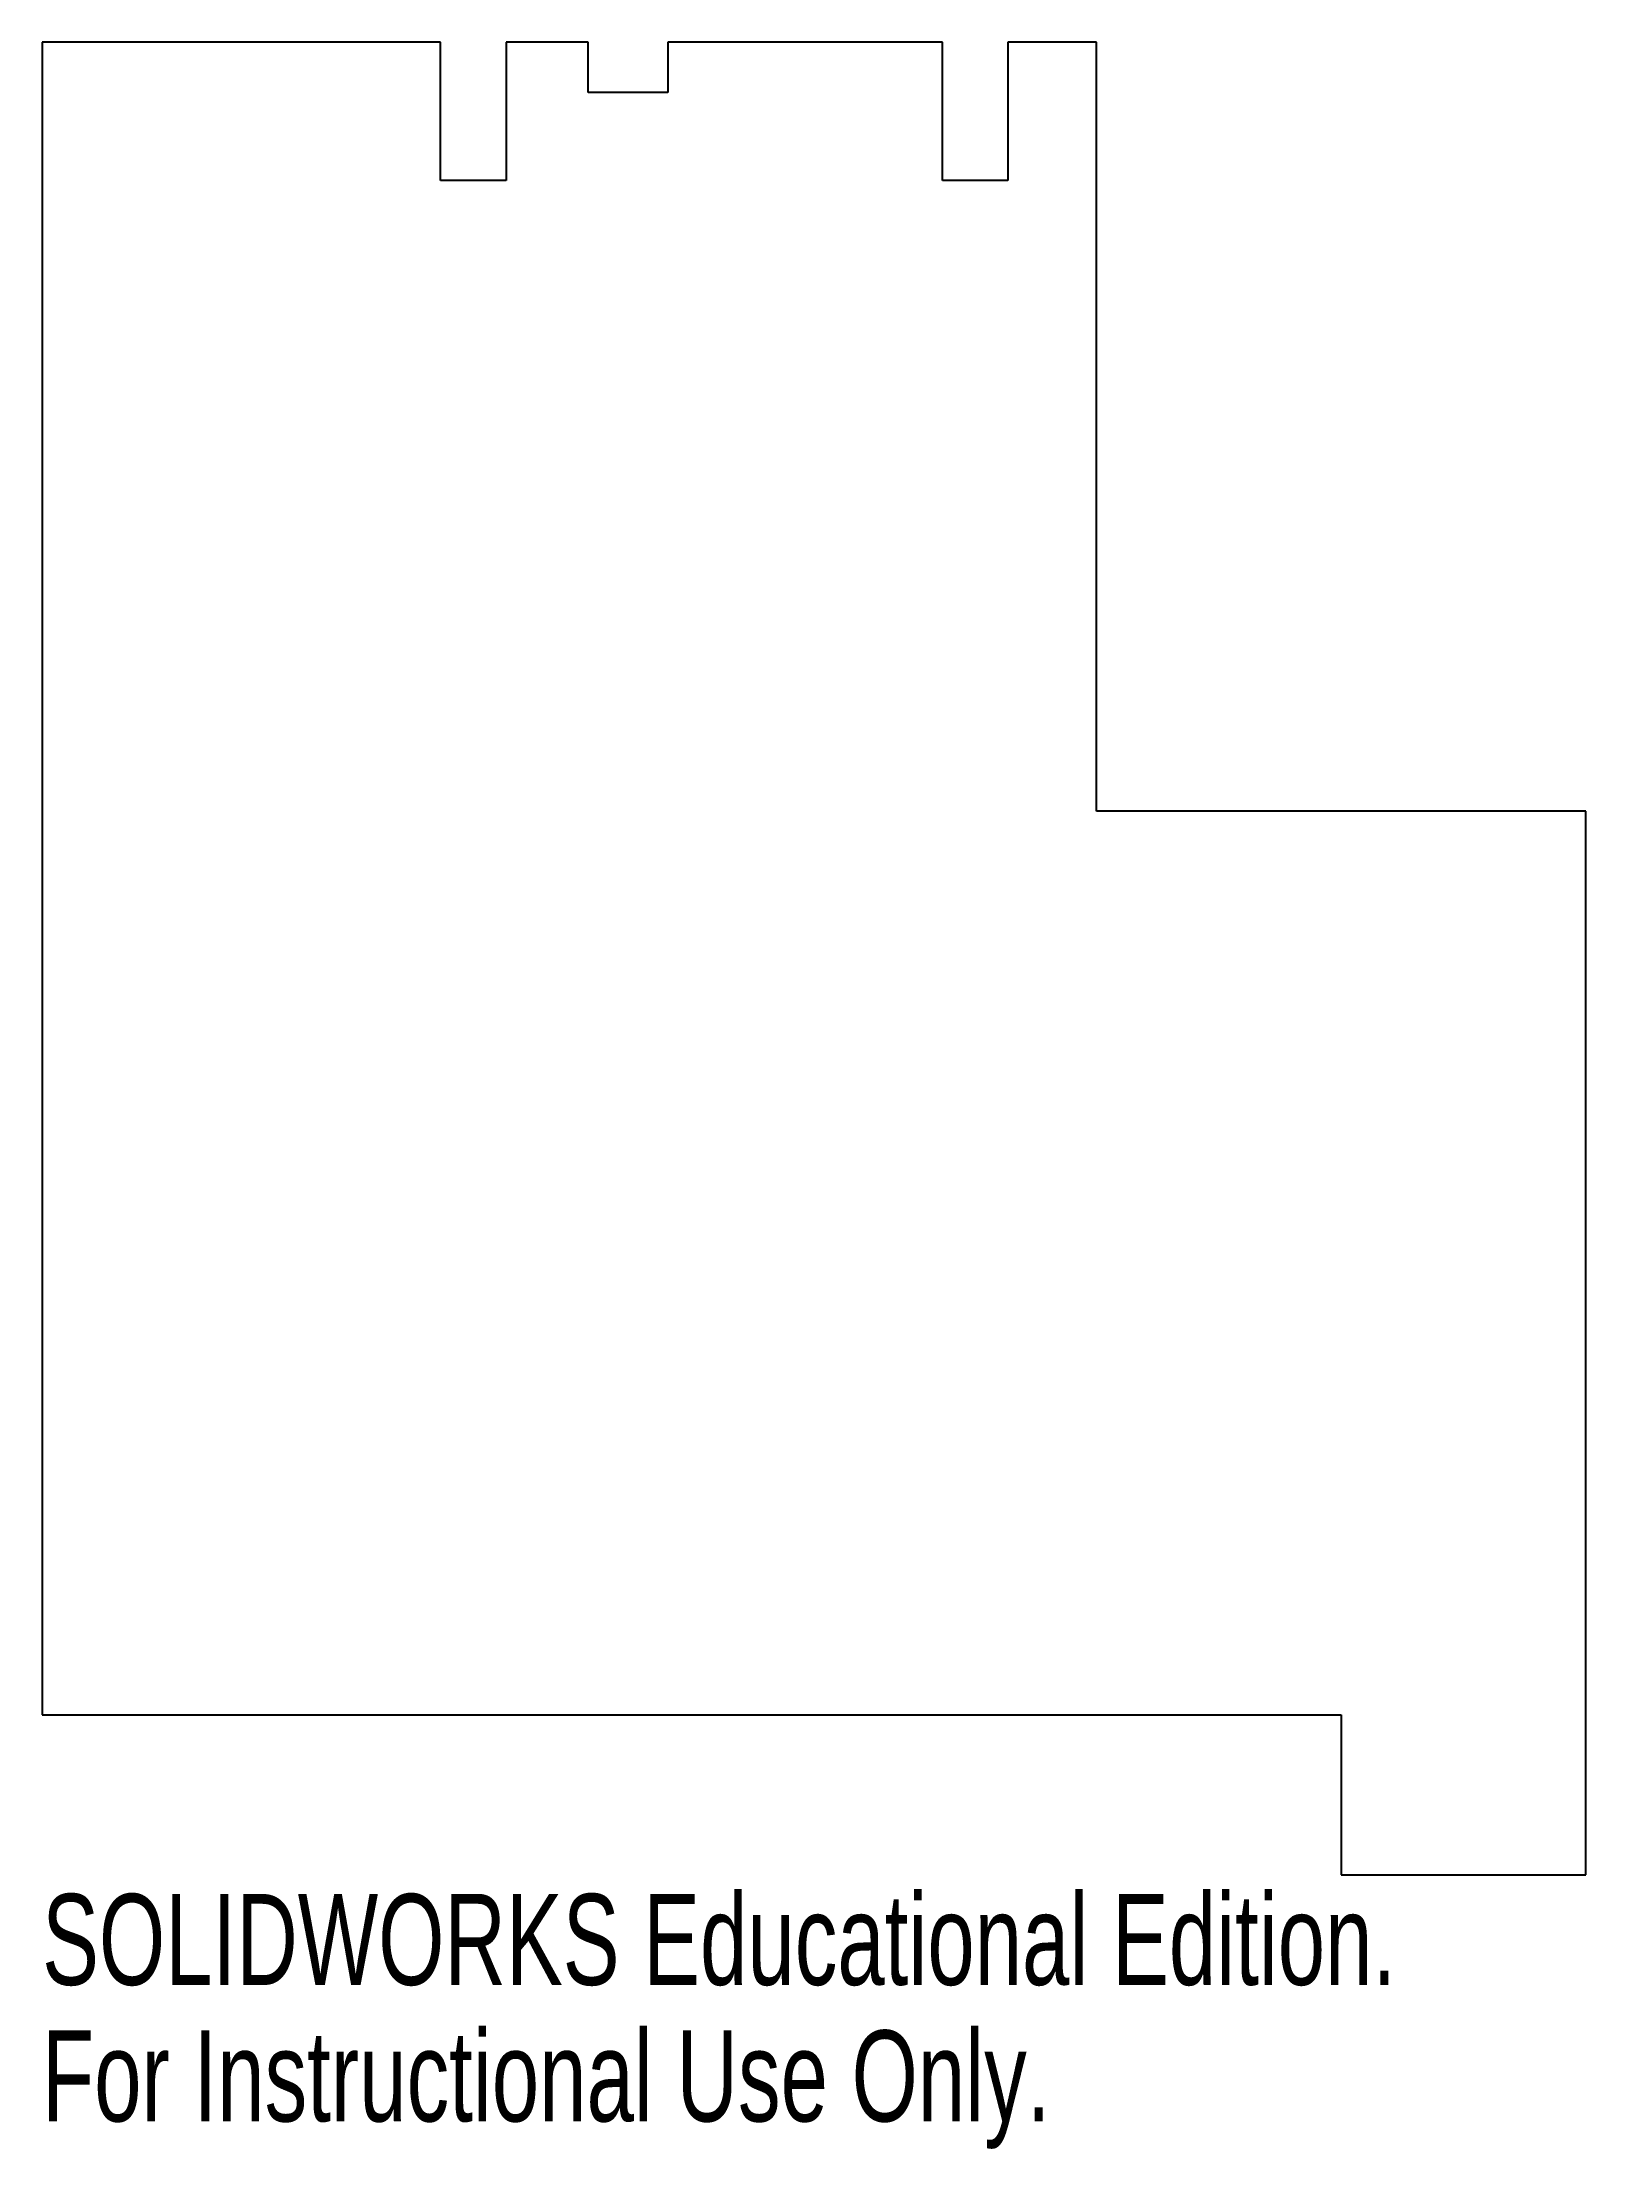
# Model space of a CAD drawing. Header units: millimetres. Extents: x 0 to 82, y -23 to 89.
import ezdxf

# ---------------------------------------------------------------- set-up
doc = ezdxf.new("R2010")
doc.units = ezdxf.units.MM
doc.styles.add('SLDTEXTSTYLE0', font='TXT', dxfattribs={"width": 0.7})

msp = doc.modelspace()

# ---------------------------------------------------------------- linework, layer by layer
at = {"color": 7, "linetype": 'Continuous'}
for p, q in [((0, 88.85), (0, 0)), ((21.16, 88.85), (0, 88.85)), ((21.16, 81.5), (21.16, 88.85)), ((29.01, 88.85), (24.64, 88.85)), ((24.64, 88.85), (24.64, 81.5)), ((29.01, 86.17), (29.01, 88.85)), ((47.82, 88.85), (33.24, 88.85)), ((33.24, 88.85), (33.24, 86.17)), ((47.82, 81.5), (47.82, 88.85)), ((56, 88.85), (51.3, 88.85)), ((51.3, 88.85), (51.3, 81.5)), ((56, 48), (56, 88.85)), ((33.24, 86.17), (29.01, 86.17)), ((24.64, 81.5), (21.16, 81.5)), ((51.3, 81.5), (47.82, 81.5)), ((82, 48), (56, 48)), ((82, -8.5), (82, 48)), ((0, 0), (69, 0)), ((69, 0), (69, -8.5)), ((69, -8.5), (82, -8.5))]:
    msp.add_line(p, q, dxfattribs=at)
at = {"color": 7, "linetype": 'Continuous', "lineweight": 15}
for p, q in [((0, 0), (0, 88.85)), ((29.01, 88.85), (29.01, 86.17)), ((33.24, 88.85), (33.24, 86.17)), ((56, 88.85), (56, 48)), ((21.16, 85.66), (21.16, 81.5)), ((24.64, 85.66), (24.64, 81.5)), ((29.01, 86.17), (33.24, 86.17)), ((47.82, 81.5), (47.82, 85.66)), ((51.3, 81.5), (51.3, 84.45)), ((21.16, 81.5), (24.64, 81.5)), ((51.3, 81.5), (47.82, 81.5)), ((56, 48), (82, 48)), ((82, 48), (82, -8.5)), ((69, 0), (0, 0)), ((69, -8.5), (69, 0)), ((82, -8.5), (69, -8.5))]:
    msp.add_line(p, q, dxfattribs=at)

# ---------------------------------------------------------------- texts
at = {"color": 7, "linetype": 'Continuous', "char_height": 4.8336, "attachment_point": 1, "style": 'SLDTEXTSTYLE0'}
for s, insert in [('SOLIDWORKS Educational Edition.', (0, -9.52)), ('For Instructional Use Only.', (0, -16.77))]:
    msp.add_mtext(s, dxfattribs=dict(at, insert=insert))

doc.saveas('drawing.dxf')
